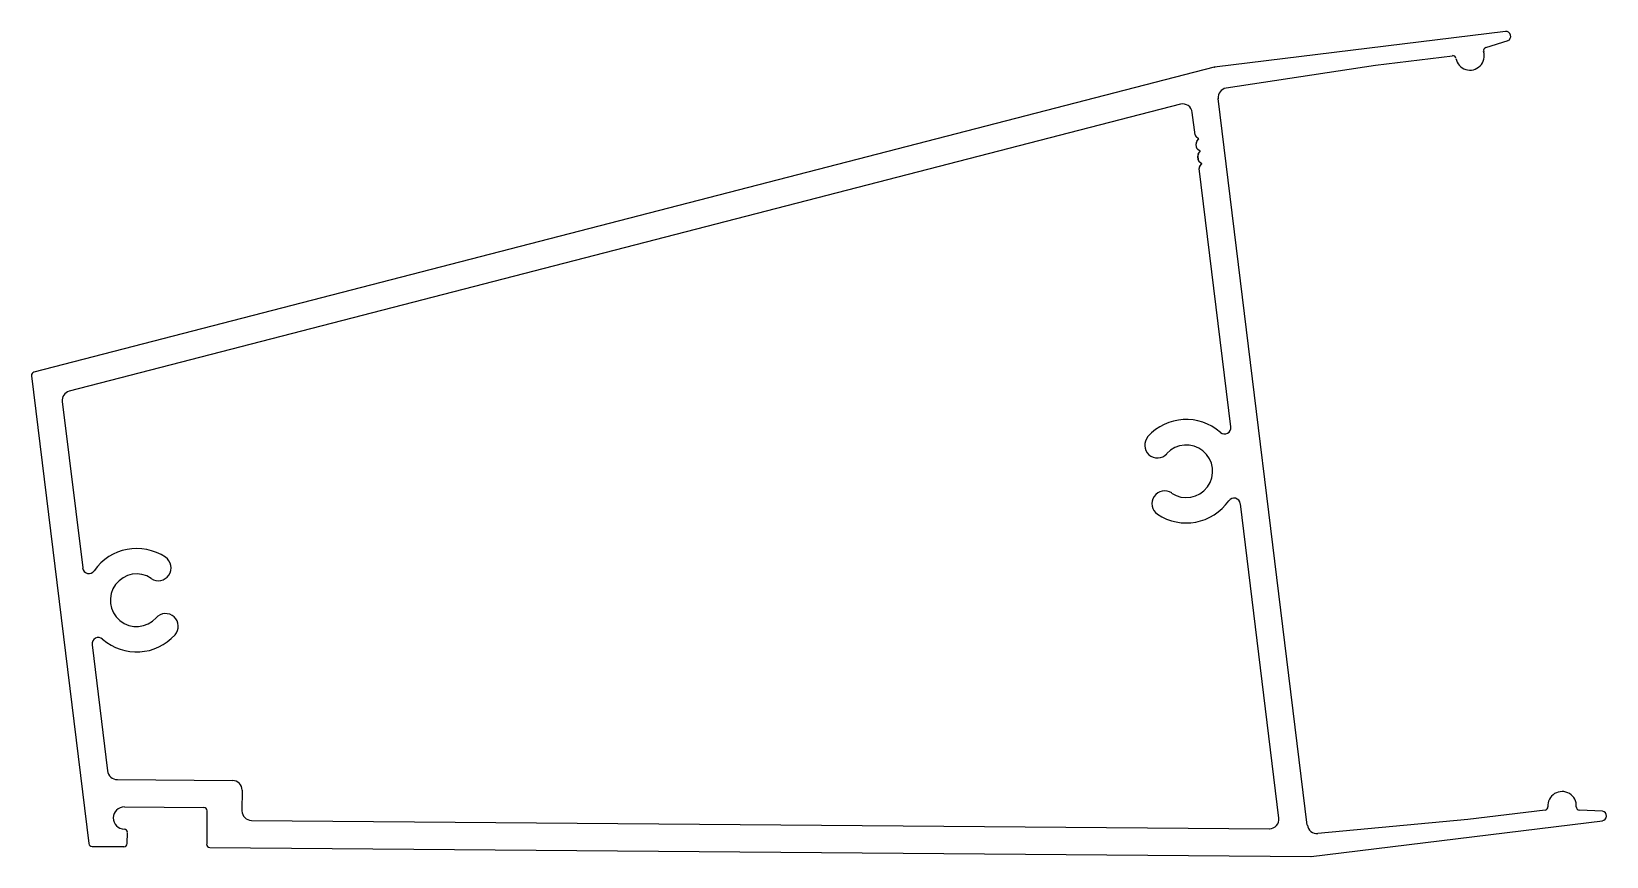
# Model space of a CAD drawing. Extents: x -56 to 70, y 12 to 78.
import ezdxf

# ---------------------------------------------------------------- set-up
doc = ezdxf.new("R2010")
doc.units = 0
doc.layers.get('0').update_dxf_attribs({"linetype": 'CONTINUOUS'})

msp = doc.modelspace()

# ---------------------------------------------------------------- linework, layer by layer
for p, q in [((62.09, 78.02), (38.83, 75.16)), ((60.51, 76.75), (62.29, 77.29)), ((51.71, 75.33), (57.85, 76.09)), ((38.8, 75.16), (-55.52, 50.81)), ((39.77, 73.51), (51.7, 75.33)), ((36.11, 72.21), (-52.69, 49.29)), ((46.25, 14.63), (39.12, 72.66)), ((37.28, 69.76), (37.06, 71.56)), ((37.56, 69.45), (37.37, 69.6)), ((37.42, 69.25), (37.57, 69.44)), ((37.4, 68.77), (37.37, 69.06)), ((37.52, 67.78), (37.49, 68.07)), ((37.49, 68.07), (37.52, 67.78)), ((37.52, 67.78), (37.49, 68.07)), ((37.49, 68.07), (37.52, 67.78)), ((37.52, 67.78), (37.49, 68.07)), ((37.69, 68.46), (37.5, 68.61)), ((37.54, 68.26), (37.69, 68.45)), ((40.14, 46.45), (37.61, 67.08)), ((37.61, 67.08), (37.61, 67.08)), ((37.81, 67.46), (37.62, 67.61)), ((37.66, 67.26), (37.81, 67.45)), ((-55.71, 50.53), (-51.12, 13.16)), ((-53.25, 48.46), (-51.62, 35.18)), ((43.98, 15.2), (40.9, 40.31)), ((-50.87, 29.05), (-49.63, 18.98)), ((-48.85, 18.28), (-39.64, 18.2)), ((-38.88, 17.44), (-38.9, 15.78)), ((-48.28, 16.09), (-41.94, 16.04)), ((-41.69, 15.78), (-41.71, 13.12)), ((65.25, 15.84), (59.09, 15.08)), ((69.85, 15.74), (67.99, 15.84)), ((-48.06, 13.17), (-48.05, 14.06)), ((-38.14, 15.02), (43.22, 14.35)), ((46.57, 12.14), (69.83, 14.99)), ((59.08, 15.08), (47.08, 13.97)), ((-50.87, 12.94), (-48.33, 12.92)), ((-41.46, 12.86), (46.54, 12.13))]:
    msp.add_line(p, q)
for centre, radius, start, end in [((62.13, 77.64), 0.381, 293.9845, 97.0002), ((57.88, 75.84), 0.254, 10.1895, 97), ((59.25, 76.08), 1.14, 190.1895, 17.5829), ((60.59, 76.5), 0.254, 107, 197.5829), ((38.87, 74.91), 0.254, 97, 104.4725), ((51.74, 75.08), 0.254, 97, 98.697), ((39.88, 72.75), 0.762, 98.697, 187), ((36.3, 71.47), 0.762, 7, 104.4725), ((37.53, 69.8), 0.25, 187, 232), ((37.61, 69.09), 0.25, 142, 187), ((37.56, 69.44), 0.008, 322, 52), ((37.65, 68.8), 0.25, 187, 232), ((37.74, 68.1), 0.25, 142, 187), ((37.68, 68.45), 0.008, 322, 52), ((37.77, 67.81), 0.25, 187, 232), ((37.86, 67.11), 0.25, 142, 187), ((37.8, 67.46), 0.008, 322, 52), ((-55.46, 50.56), 0.254, 104.4725, 187), ((-52.5, 48.55), 0.762, 104.4725, 187), ((36.58, 42.9), 4.13, 48.7968, 137.9425), ((34.27, 44.98), 1.02, 137.9425, 317.9425), ((39.64, 46.39), 0.508, 228.7968, 7), ((36.58, 42.9), 2.1, 236.0575, 137.9425), ((34.85, 40.32), 1.02, 56.0575, 236.0575), ((36.58, 42.9), 4.13, 236.0575, 325.2032), ((40.39, 40.25), 0.508, 7, 145.2032), ((-47.31, 32.6), 4.13, 56.0575, 145.2032), ((-45.58, 35.18), 1.02, 236.0575, 56.0575), ((-51.12, 35.24), 0.508, 187, 325.2032), ((-47.31, 32.6), 2.1, 56.0575, 317.9425), ((-45, 30.51), 1.02, 317.9425, 137.9425), ((-50.37, 29.11), 0.508, 48.7968, 187), ((-47.31, 32.6), 4.13, 228.7968, 317.9425), ((-48.85, 19.07), 0.794, 187, 269.5275), ((-39.64, 17.44), 0.762, 359.5275, 89.5275), ((66.61, 16.18), 1.14, 356.4171, 183.8099), ((-48.29, 15.21), 0.885, 89.5275, 269.5275), ((-41.94, 15.78), 0.254, 359.5275, 89.5275), ((-38.13, 15.78), 0.762, 179.5275, 269.5275), ((43.22, 15.11), 0.762, 269.5275, 7), ((65.22, 16.09), 0.254, 276.997, 3.8099), ((68, 16.09), 0.254, 176.4171, 267), ((69.78, 15.37), 0.381, 276.9998, 80.0155), ((-48.29, 14.08), 0.24, 356.2378, 90.0387), ((47.01, 14.73), 0.762, 187, 275.303), ((59.06, 15.33), 0.254, 275.303, 276.997), ((-50.87, 13.19), 0.254, 187, 269.5275), ((-48.32, 13.17), 0.256, 267.7045, 0.3557), ((-41.46, 13.11), 0.254, 179.6387, 269.4163), ((46.54, 12.39), 0.254, 269.5275, 277)]:
    msp.add_arc(centre, radius, start, end)

doc.saveas('drawing.dxf')
